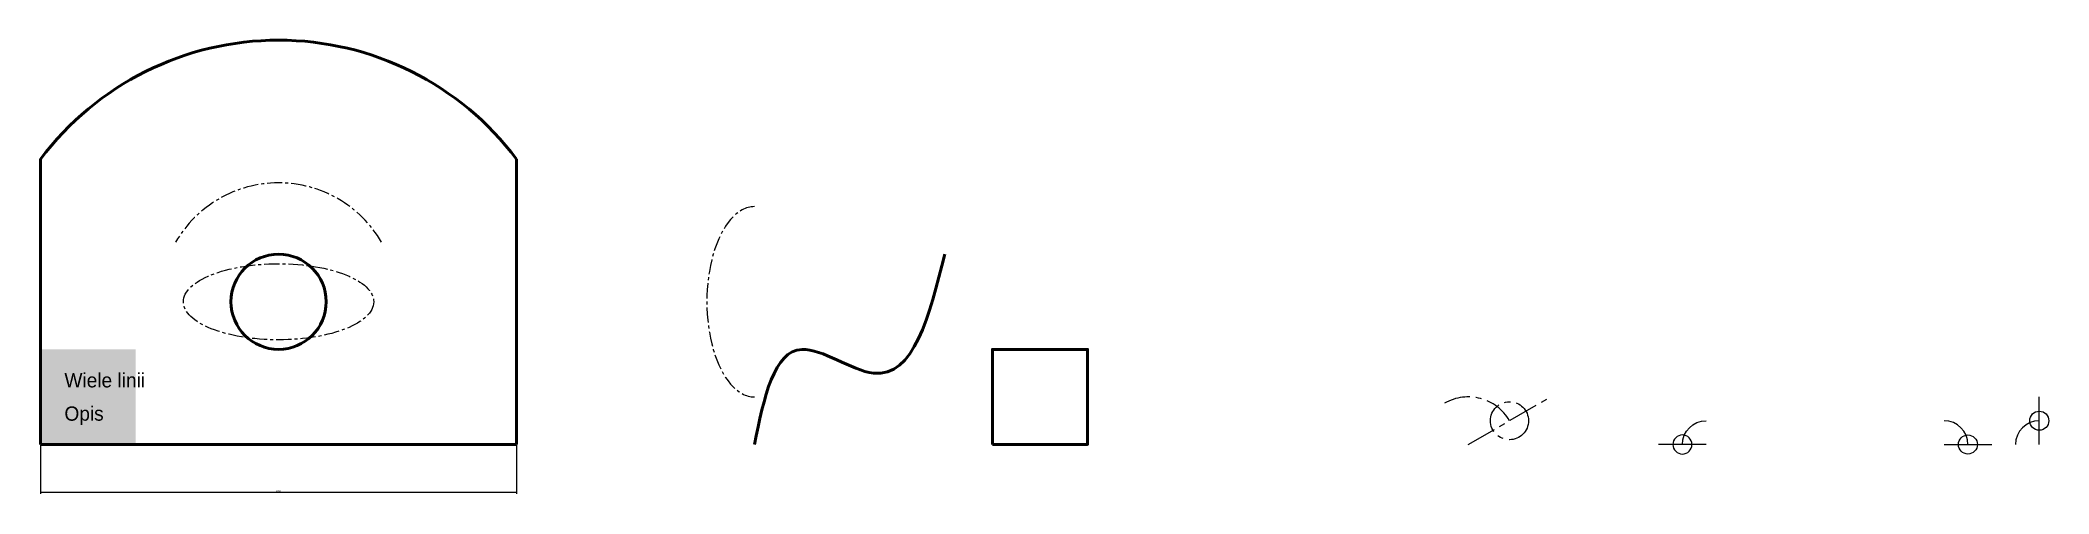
# Model space of a CAD drawing. Header units: millimetres. Extents: x 0 to 500, y -10 to 500.
# Drawn here: x -0.1 to 422, y -10.4 to 85 of the extents above; entities outside this region: 1.
import ezdxf

# ---------------------------------------------------------------- set-up
doc = ezdxf.new("R2010")
doc.units = ezdxf.units.MM
doc.linetypes.add('CENTER', pattern=[5.08, 3.175, -0.635, 0.635, -0.635])
doc.layers.add('KONTUR', color=3, linetype='CONTINUOUS', lineweight=50)
doc.layers.add('OSIE', color=1, linetype='CENTER', lineweight=25)
doc.styles.add('OpenSansCondensed-Light', font='OpenSansCondensed-Light.ttf')
doc.dimstyles.new('EZDXF', dxfattribs={"dimtxt": 0.25, "dimasz": 0.175, "dimexe": 0.375, "dimexo": 0.125, "dimgap": 0.1, "dimtad": 1, "dimlfac": 100, "dimzin": 12, "dimdsep": 46, "dimtxsty": 'OpenSansCondensed-Light', "dimblk": 'ARCHTICK', "dimcen": 2.5, "dimazin": 3, "dimtfac": 0.5, "dimtmove": 2, "dimatfit": 3})

# ---------------------------------------------------------------- blocks, each defined once
blk = doc.blocks.new('ZAWOR', base_point=(1, 1))
blk.add_line((1, 1), (11, 1))
blk.add_circle((6, 1), 2)
blk.add_arc((1, 1), 5, 0, 90)
blk = doc.blocks.new('PARA')
at = {"rotation": 90}
blk.add_blockref('ZAWOR', (20, 0), dxfattribs=at)
blk.add_blockref('ZAWOR', (0, 0))
blk = doc.blocks.new('_ARCHTICK')
at = {"color": 0, "linetype": 'BYBLOCK', "const_width": 0.15}
blk.add_lwpolyline([(-0.5, -0.5), (0.5, 0.5)], dxfattribs=at)

msp = doc.modelspace()

# ---------------------------------------------------------------- hatches: boundary and pattern name
msp.add_hatch(color=2).paths.add_polyline_path([(0, 0), (20, 0), (20, 20), (0, 20)])

# ---------------------------------------------------------------- linework, layer by layer
msp.add_point((500, 500))
at = {"layer": 'KONTUR'}
for p, q in [((100, 0), (100, 60)), ((0, 0), (100, 0))]:
    msp.add_line(p, q, dxfattribs=at)
msp.add_lwpolyline([(100, 60, 0.5), (0, 60), (0, 0)], format="xyb", dxfattribs=at)
msp.add_lwpolyline([(200, 0), (220, 0), (220, 20), (200, 20)], close=True, dxfattribs=at)
msp.add_circle((50, 30), 10, dxfattribs=at)
msp.add_spline([(150, 0), (160, 20), (175, 15), (190, 40)], degree=3, dxfattribs=at)
at = {"layer": 'OSIE'}
msp.add_arc((50, 30), 25, 30, 150, dxfattribs=at)
msp.add_ellipse((150, 30), major_axis=(0, 20), ratio=0.5, start_param=0, end_param=3.141592654, dxfattribs=at)
msp.add_ellipse((50, 30), major_axis=(20, 0), ratio=0.4, dxfattribs=at)

# ---------------------------------------------------------------- block references
msp.add_blockref('PARA', (400, 0))
at = {"xscale": -1}
msp.add_blockref('ZAWOR', (350, 0), dxfattribs=at)
at = {"layer": 'OSIE', "xscale": 2, "yscale": 2, "rotation": 30}
msp.add_blockref('ZAWOR', (300, 0), dxfattribs=at)

# ---------------------------------------------------------------- texts
msp.add_text('Opis', height=3).set_placement((5, 5))
at = {"insert": (5, 15), "char_height": 3, "attachment_point": 1}
msp.add_mtext('Wiele linii', dxfattribs=at)

# ---------------------------------------------------------------- dimensions: what is measured, and where the dimension line sits
msp.add_linear_dim(base=(0, -10), p1=(0, 0), p2=(100, 0), dimstyle='EZDXF').render()

doc.saveas('drawing.dxf')
